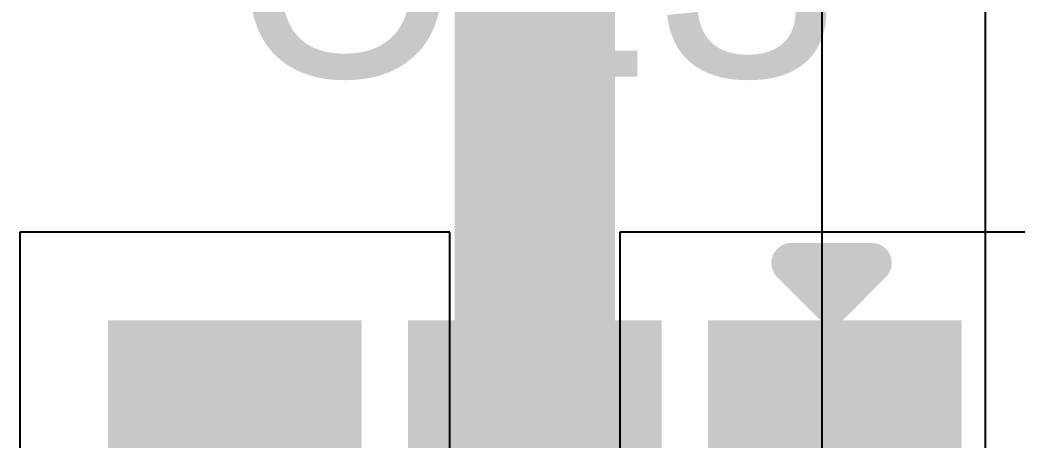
# Model space of a CAD drawing. Header units: inches. Extents: x 0 to 198, y 0 to 199.
# Drawn here: x 3.2908 to 3.4151, y 3.8235 to 3.8758 of the extents above; entities that cross this region are included whole.
import ezdxf

# ---------------------------------------------------------------- set-up
doc = ezdxf.new("R2010")
doc.units = ezdxf.units.IN
doc.header["$MEASUREMENT"] = 0
for name, color, linetype in [('Layer 2', 76, 'Continuous'), ('Top Layer', 1, 'Continuous'), ('Top Overlay', 2, 'Continuous'), ('Top Paste', 8, 'Continuous'), ('Top Solder', 216, 'Continuous')]:
    doc.layers.add(name, color=color, linetype=linetype)
doc.styles.add('Arial', font='', dxfattribs={"height": 0.2})
doc.styles.get('Arial').set_extended_font_data('Arial')

# ---------------------------------------------------------------- blocks, each defined once
blk = doc.blocks.new('SOT_23_5_32')
at = {"layer": 'Top Layer'}
for points in [[(-0.07283435, 0.0492126), (-0.02952725, 0.0492126), (-0.02952725, 0.0255906), (-0.07283435, 0.0255906)], [(-0.07283435, 0.0118106), (-0.02952725, 0.0118106), (-0.02952725, -0.0118114), (-0.07283435, -0.0118114)], [(-0.07283435, -0.0255914), (-0.02952725, -0.0255914), (-0.02952725, -0.0492134), (-0.07283435, -0.0492134)]]:
    blk.add_hatch(color=1, dxfattribs=at).paths.add_polyline_path(points)
at = {"layer": 'Top Paste'}
for points in [[(-0.07283435, 0.0492126), (-0.02952725, 0.0492126), (-0.02952725, 0.0255906), (-0.07283435, 0.0255906)], [(-0.07283435, 0.0118106), (-0.02952725, 0.0118106), (-0.02952725, -0.0118114), (-0.07283435, -0.0118114)], [(-0.07283435, -0.0255914), (-0.02952725, -0.0255914), (-0.02952725, -0.0492134), (-0.07283435, -0.0492134)]]:
    blk.add_hatch(color=8, dxfattribs=at).paths.add_polyline_path(points)
at = {"layer": 'Top Solder'}
for points in [[(-0.07683435, 0.0532126), (-0.02552725, 0.0532126), (-0.02552725, 0.0215906), (-0.07683435, 0.0215906)], [(-0.07683435, 0.0158106), (-0.02552725, 0.0158106), (-0.02552725, -0.0158114), (-0.07683435, -0.0158114)], [(-0.07683435, -0.0215914), (-0.02552725, -0.0215914), (-0.02552725, -0.0532134), (-0.07683435, -0.0532134)]]:
    blk.add_hatch(color=216, dxfattribs=at).paths.add_polyline_path(points)
at = {"layer": 'Top Overlay'}
for points in [[(-0.0790008, 0.0369996, 0.005, 0.005, 0), (-0.0840008, 0.0419996, 0.005, 0.005, 0)], [(-0.0840008, 0.0319996, 0.005, 0.005, 0), (-0.0840008, 0.0419996, 0.005, 0.005, 0)], [(-0.0840008, 0.0319996, 0.005, 0.005, 0), (-0.0790008, 0.0369996, 0.005, 0.005, 0)]]:
    blk.add_lwpolyline(points, format="xyseb", dxfattribs=at)
for points in [[(-0.0852508, 0.0419996, 0.0025, 0.0025, 1), (-0.0827508, 0.0419996, 0.0025, 0.0025, 1)], [(-0.0852508, 0.0419996, 0.0025, 0.0025, 1), (-0.0827508, 0.0419996, 0.0025, 0.0025, 1)], [(-0.0802508, 0.0369996, 0.0025, 0.0025, 1), (-0.0777508, 0.0369996, 0.0025, 0.0025, 1)], [(-0.0802508, 0.0369996, 0.0025, 0.0025, 1), (-0.0777508, 0.0369996, 0.0025, 0.0025, 1)], [(-0.0852508, 0.0319996, 0.0025, 0.0025, 1), (-0.0827508, 0.0319996, 0.0025, 0.0025, 1)], [(-0.0852508, 0.0319996, 0.0025, 0.0025, 1), (-0.0827508, 0.0319996, 0.0025, 0.0025, 1)]]:
    blk.add_lwpolyline(points, format="xyseb", close=True, dxfattribs=at)

msp = doc.modelspace()

# ---------------------------------------------------------------- linework, layer by layer
at = {"layer": 'Layer 2'}
for p, q in [((3.3908056, 4.1338056), (3.3908056, 3.8029169)), ((3.4111974, 3.8029169), (3.4111974, 4.125359))]:
    msp.add_line(p, q, dxfattribs=at)
at = {"layer": 'Top Layer'}
for p, q in [((3.3444086, 3.8493654), (3.2907866, 3.8493654)), ((3.2907866, 3.8493654), (3.2907866, 3.8203503)), ((3.3444086, 3.8206066), (3.3444086, 3.8493654)), ((3.4192126, 3.8493654), (3.3655906, 3.8493654)), ((3.3655906, 3.8493654), (3.3655906, 3.8192602))]:
    msp.add_line(p, q, dxfattribs=at)
msp.add_lwpolyline([(3.3549998, 3.8127121, 0.02, 0.02, 0), (3.3549998, 3.8999998, 0.02, 0.02, 0)], format="xyseb", dxfattribs=at)

# ---------------------------------------------------------------- block references
at = {"rotation": 270}
msp.add_blockref('SOT_23_5_32', (3.355, 3.7615311), dxfattribs=at)

# ---------------------------------------------------------------- texts
at = {"layer": 'Top Overlay', "style": 'Arial'}
msp.add_text('U23', height=0.03, dxfattribs=at).set_placement((3.3163258, 3.8687312))

doc.saveas('drawing.dxf')
